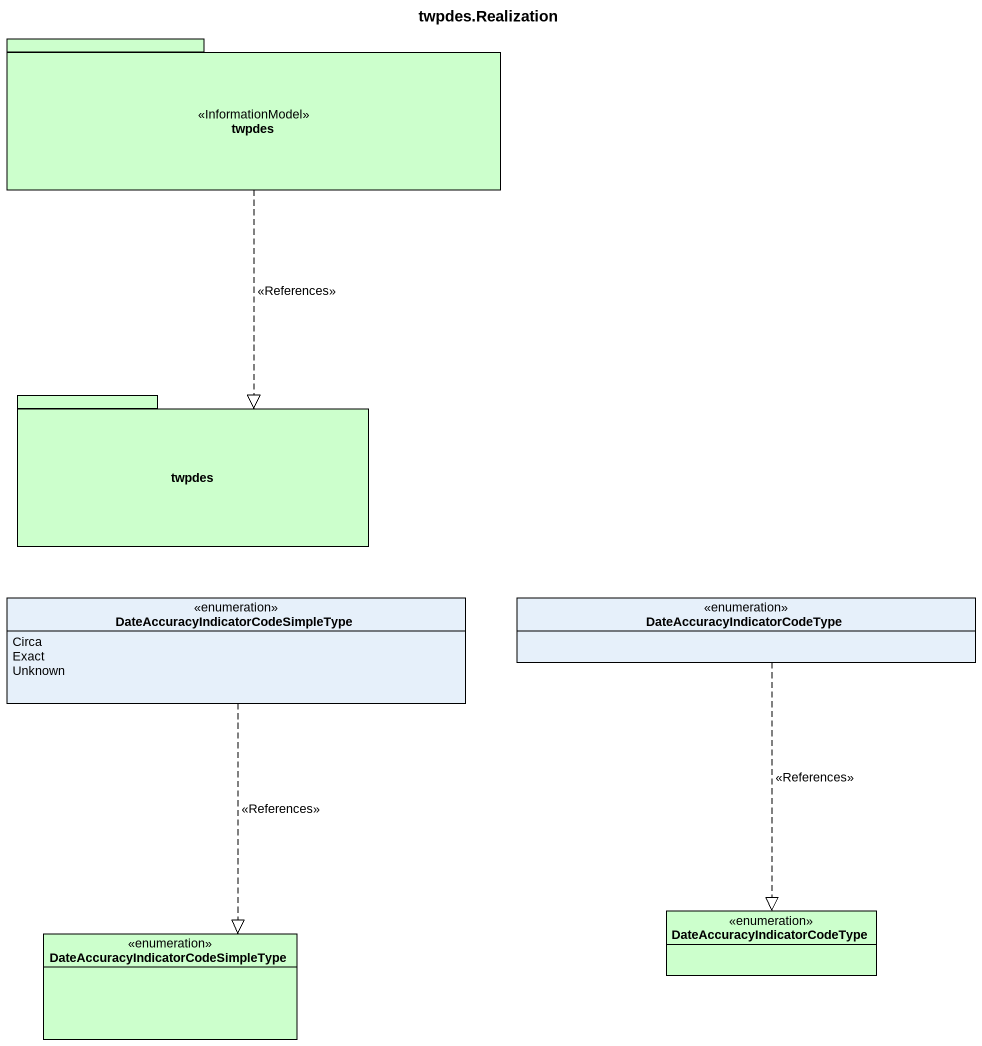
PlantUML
@startuml
title twpdes.Realization
hide circle
hide empty members
package twpdes <<InformationModel>> #CCFFCC {
}
package "twpdes" as twpdes_2 #CCFFCC {
}
enum "DateAccuracyIndicatorCodeSimpleType" as DateAccuracyIndicatorCodeSim {
  Circa
  Exact
  Unknown
}
enum "DateAccuracyIndicatorCodeType" as DateAccuracyIndicatorCodeTyp
enum "DateAccuracyIndicatorCodeSimpleType" as DateAccuracyIndicatorCodeSim_2 #CCFFCC
enum "DateAccuracyIndicatorCodeType" as DateAccuracyIndicatorCodeTyp_2 #CCFFCC
twpdes ..|> twpdes_2 : <<References>>
DateAccuracyIndicatorCodeSim ..|> DateAccuracyIndicatorCodeSim_2 : <<References>>
DateAccuracyIndicatorCodeTyp ..|> DateAccuracyIndicatorCodeTyp_2 : <<References>>
@enduml
